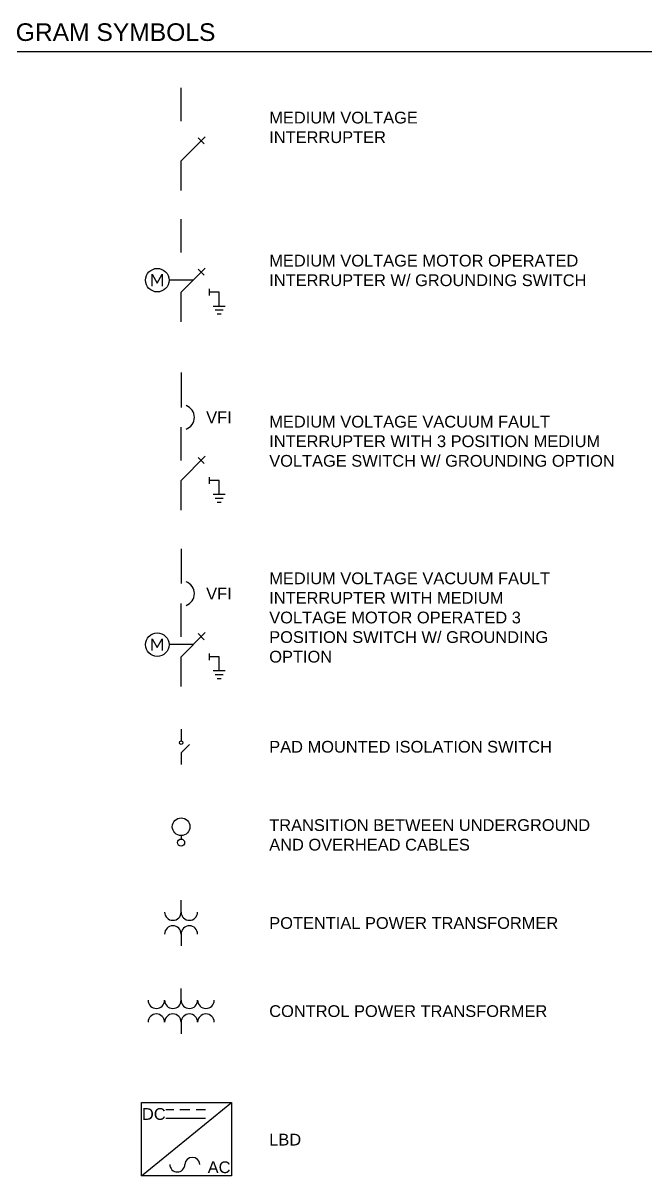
# Paper-space layout 'SYMBOLS AND ABBREVIATIONS 22x34' of a CAD drawing. Header units: feet, sheet in inches. Extents: x 0 to 33.3, y 0 to 20.5.
# Drawn here: x 11.77 to 17.07, y 10.65 to 20.46 of the extents above; entities that cross this region are included whole.
import ezdxf

# ---------------------------------------------------------------- set-up
doc = ezdxf.new("R2010")
doc.units = ezdxf.units.FT
doc.header["$MEASUREMENT"] = 0
doc.layers.add('E-1LIN', color=4, linetype='Continuous')
doc.layers.add('G-ANNO-TEXT', color=1, linetype='Continuous')
doc.styles.add('NEI-A', font='arial.ttf')

# ---------------------------------------------------------------- blocks, each defined once
blk = doc.blocks.new('1LIN-VFI')
at = {"color": 0, "linetype": 'Continuous'}
for points in [[(0, 0), (0, -0.2963)], [(0, -0.7488), (0, -0.466)], [(0, -1.1705), (0, -0.9186), (0.206, -0.7126)], [(0.1966, -0.7736), (0.145, -0.7219)], [(0.2416, -0.9469), (0.2416, -0.8902)], [(0.3231, -1.0374), (0.3231, -0.9186), (0.2416, -0.9186)], [(0.3737, -1.0386), (0.2725, -1.0386)], [(0.3568, -1.0723), (0.2894, -1.0723)], [(0.3231, -1.0374), (0.3231, -1.0374)], [(0.34, -1.106), (0.3062, -1.106)]]:
    blk.add_lwpolyline(points, dxfattribs=at)
blk.add_lwpolyline([(0.0424, -0.4811, 0.707498), (0.0424, -0.2812, -0.640742)], format="xyb", dxfattribs=at)
at = {"color": 0, "linetype": 'Continuous', "insert": (0.2131, -0.3811), "char_height": 0.1, "attachment_point": 4, "style": 'NEI-A'}
blk.add_mtext_dynamic_manual_height_columns('VFI', width=0.159427, gutter_width=0.5469, heights=[0], dxfattribs=at)
blk = doc.blocks.new('1LIN-DISCONNECT_SWITCH')
at = {"color": 0, "linetype": 'Continuous'}
for points in [[(0, -0.2829), (0, 0)], [(0, -0.8742), (0, -0.6223), (0.206, -0.4163)], [(0.1966, -0.4773), (0.145, -0.4257)]]:
    blk.add_lwpolyline(points, dxfattribs=at)
blk = doc.blocks.new('1LIN-DISCONNECT_SWITCH_MOTOR_OPERATED')
at = {"color": 0, "linetype": 'Continuous'}
for points in [[(0, -0.2829), (0, 0)], [(0, -0.8742), (0, -0.6223), (0.206, -0.4163)], [(0.1966, -0.4773), (0.145, -0.4257)], [(0.2416, -0.6506), (0.2416, -0.594)], [(0.3231, -0.7412), (0.3231, -0.6223), (0.2416, -0.6223)], [(0.3737, -0.7423), (0.2725, -0.7423)], [(0.3568, -0.776), (0.2894, -0.776)], [(0.3231, -0.7412), (0.3231, -0.7412)], [(0.34, -0.8098), (0.3062, -0.8098)]]:
    blk.add_lwpolyline(points, dxfattribs=at)
at = {"color": 0, "linetype": 'Continuous', "flags": 128}
for points in [[(-0.2454, -0.5693), (-0.2454, -0.4693), (-0.203, -0.5443), (-0.1606, -0.4693), (-0.1606, -0.5693)], [(0.103, -0.5193), (-0.103, -0.5193)]]:
    blk.add_lwpolyline(points, dxfattribs=at)
at = {"color": 0, "linetype": 'Continuous'}
blk.add_circle((-0.203, -0.5193), 0.1, dxfattribs=at)
blk = doc.blocks.new('1LIN-VFI_MOTOR_OPERATED')
at = {"color": 0, "linetype": 'Continuous'}
for points in [[(0, 0), (0, -0.2963)], [(0, -0.7488), (0, -0.466)], [(0, -1.1705), (0, -0.9186), (0.206, -0.7126)], [(0.1966, -0.7736), (0.145, -0.7219)], [(0.2416, -0.9469), (0.2416, -0.8902)], [(0.3231, -1.0374), (0.3231, -0.9186), (0.2416, -0.9186)], [(0.3737, -1.0386), (0.2725, -1.0386)], [(0.3568, -1.0723), (0.2894, -1.0723)], [(0.3231, -1.0374), (0.3231, -1.0374)], [(0.34, -1.106), (0.3062, -1.106)]]:
    blk.add_lwpolyline(points, dxfattribs=at)
blk.add_lwpolyline([(0.0424, -0.4811, 0.707498), (0.0424, -0.2812, -0.640742)], format="xyb", dxfattribs=at)
at = {"color": 0, "linetype": 'Continuous', "flags": 128}
for points in [[(-0.2454, -0.8656), (-0.2454, -0.7656), (-0.203, -0.8406), (-0.1606, -0.7656), (-0.1606, -0.8656)], [(0.103, -0.8156), (-0.103, -0.8156)]]:
    blk.add_lwpolyline(points, dxfattribs=at)
at = {"color": 0, "linetype": 'Continuous'}
blk.add_circle((-0.203, -0.8156), 0.1, dxfattribs=at)
at = {"color": 0, "linetype": 'Continuous', "insert": (0.2131, -0.3811), "char_height": 0.1, "attachment_point": 4, "style": 'NEI-A'}
blk.add_mtext_dynamic_manual_height_columns('VFI', width=0.159427, gutter_width=0.5469, heights=[0], dxfattribs=at)
blk = doc.blocks.new('1LIN-COLLECTION_RISER_POLE')
at = {"color": 0}
blk.add_lwpolyline([(0, -0.075), (0, -0.105)], dxfattribs=at)
at = {"color": 0, "linetype": 'Continuous'}
blk.add_circle((0, 0), 0.075, dxfattribs=at)
at = {"color": 0}
blk.add_circle((0, -0.135), 0.03, dxfattribs=at)
blk = doc.blocks.new('1LIN-PAD_MOUNTED_ISOLATION_SWITCH')
at = {"color": 0, "linetype": 'Continuous'}
for points in [[(0, 0), (0, -0.1)], [(0.0707, -0.1293), (0, -0.2), (0, -0.3)]]:
    blk.add_lwpolyline(points, dxfattribs=at)
at = {"color": 0}
blk.add_circle((0, -0.115), 0.015, dxfattribs=at)
blk = doc.blocks.new('1LIN-POWER_TRANSFORMER')
at = {"color": 0, "linetype": 'Continuous'}
for points in [[(-0.140625, 0, 1), (0, 0, 1), (0.140625, 0, 6.16227766)], [(0.140625, -0.1875, 1), (0, -0.1875, 1), (-0.140625, -0.1875, 6.16227766)]]:
    blk.add_lwpolyline(points, format="xyb", dxfattribs=at)
blk = doc.blocks.new('1LIN-CONTROL_POWER_TRANSFORMER')
at = {"color": 0, "linetype": 'Continuous'}
for points in [[(-0.28125, 0, 1), (-0.140625, 0, 1), (0, 0, 1), (0.140625, 0, 1), (0.28125, 0)], [(0.28125, -0.1875, 1), (0.140625, -0.1875, 1), (0, -0.1875, 1), (-0.140625, -0.1875, 1), (-0.28125, -0.1875)]]:
    blk.add_lwpolyline(points, format="xyb", dxfattribs=at)
blk = doc.blocks.new('E-005')
at = {"color": 4}
for p, q in [((-0.384, 0), (0.384, 0.625)), ((-0.1079, 0.564), (-0.1769, 0.564)), ((0.0283, 0.564), (-0.0562, 0.564)), ((0.1629, 0.564), (0.0818, 0.564)), ((0.1629, 0.4882), (-0.1769, 0.4882))]:
    blk.add_line(p, q, dxfattribs=at)
blk.add_lwpolyline([(0.384, 0), (-0.384, 0), (-0.384, 0.625), (0.384, 0.625)], close=True, dxfattribs=at)
for centre, start, end in [((0.0505, 0.0934), 4.10356, 175.89644), ((-0.0777, 0.098), 180, 0)]:
    blk.add_arc(centre, 0.0642, start, end, dxfattribs=at)
at = {"color": 4, "char_height": 0.1, "attachment_point": 2, "style": 'NEI-A'}
for s, insert, width in [('DC', (-0.278, 0.5772), 0.233595), ('AC', (0.2778, 0.124), 0.197593)]:
    blk.add_mtext(s, dxfattribs=dict(at, insert=insert, width=width))

psp = doc.layouts.new('SYMBOLS AND ABBREVIATIONS 22x34')

# ---------------------------------------------------------------- linework, layer by layer
at = {"layer": 'E-1LIN', "flags": 128}
for points in [[(13.1143, 12.8986), (13.1143, 12.9986)], [(13.1143, 12.7111), (13.1143, 12.6111)], [(13.1143, 12.1486), (13.1143, 12.2486)], [(13.1143, 11.9611), (13.1143, 11.8611)]]:
    psp.add_lwpolyline(points, dxfattribs=at)
at = {"layer": 'G-ANNO-TEXT'}
psp.add_line((0, 20.2226), (31.005, 20.2226), dxfattribs=at)

# ---------------------------------------------------------------- block references
at = {"layer": 'E-1LIN'}
for name, p in [('1LIN-DISCONNECT_SWITCH', (13.1143, 19.913)), ('1LIN-DISCONNECT_SWITCH_MOTOR_OPERATED', (13.1143, 18.7957)), ('1LIN-VFI', (13.1143, 17.49)), ('1LIN-VFI_MOTOR_OPERATED', (13.1143, 15.99)), ('1LIN-PAD_MOUNTED_ISOLATION_SWITCH', (13.1143, 14.4548)), ('1LIN-COLLECTION_RISER_POLE', (13.1143, 13.6249)), ('1LIN-POWER_TRANSFORMER', (13.1143, 12.8986)), ('1LIN-CONTROL_POWER_TRANSFORMER', (13.1143, 12.1486)), ('E-005', (13.1596, 10.6528))]:
    psp.add_blockref(name, p, dxfattribs=at)

# ---------------------------------------------------------------- texts
at = {"layer": 'G-ANNO-TEXT', "attachment_point": 4, "style": 'NEI-A'}
for s, width, insert, char_height in [('\\pi0.00546;SINGLE LINE DIAGRAM SYMBOLS', 3.390825, (10.001, 20.3863), 0.15), ('MEDIUM VOLTAGE INTERRUPTER ', 2.076094, (13.8643, 19.5759), 0.1), ('MEDIUM VOLTAGE MOTOR OPERATED INTERRUPTER W/ GROUNDING SWITCH', 2.979406, (13.8643, 18.3586), 0.1), ('MEDIUM VOLTAGE VACUUM FAULT INTERRUPTER WITH 3 POSITION MEDIUM VOLTAGE SWITCH W/ GROUNDING OPTION', 2.979406, (13.8643, 16.9048), 0.1), ('MEDIUM VOLTAGE VACUUM FAULT INTERRUPTER WITH MEDIUM VOLTAGE MOTOR OPERATED 3 POSITION SWITCH W/ GROUNDING OPTION', 2.496927, (13.8643, 15.4048), 0.1), ('PAD MOUNTED ISOLATION SWITCH', 2.979406, (13.8643, 14.3048), 0.1), ('TRANSITION BETWEEN UNDERGROUND AND OVERHEAD CABLES', 2.979406, (13.8643, 13.5548), 0.1), ('POTENTIAL POWER TRANSFORMER', 2.979406, (13.8643, 12.8048), 0.1), ('CONTROL POWER TRANSFORMER', 2.979406, (13.8643, 12.0548), 0.1), ('LBD', 2.979406, (13.8643, 10.9618), 0.1)]:
    psp.add_mtext_dynamic_manual_height_columns(s, width=width, gutter_width=0.5469, heights=[0], dxfattribs=dict(at, insert=insert, char_height=char_height))

doc.saveas('drawing.dxf')
